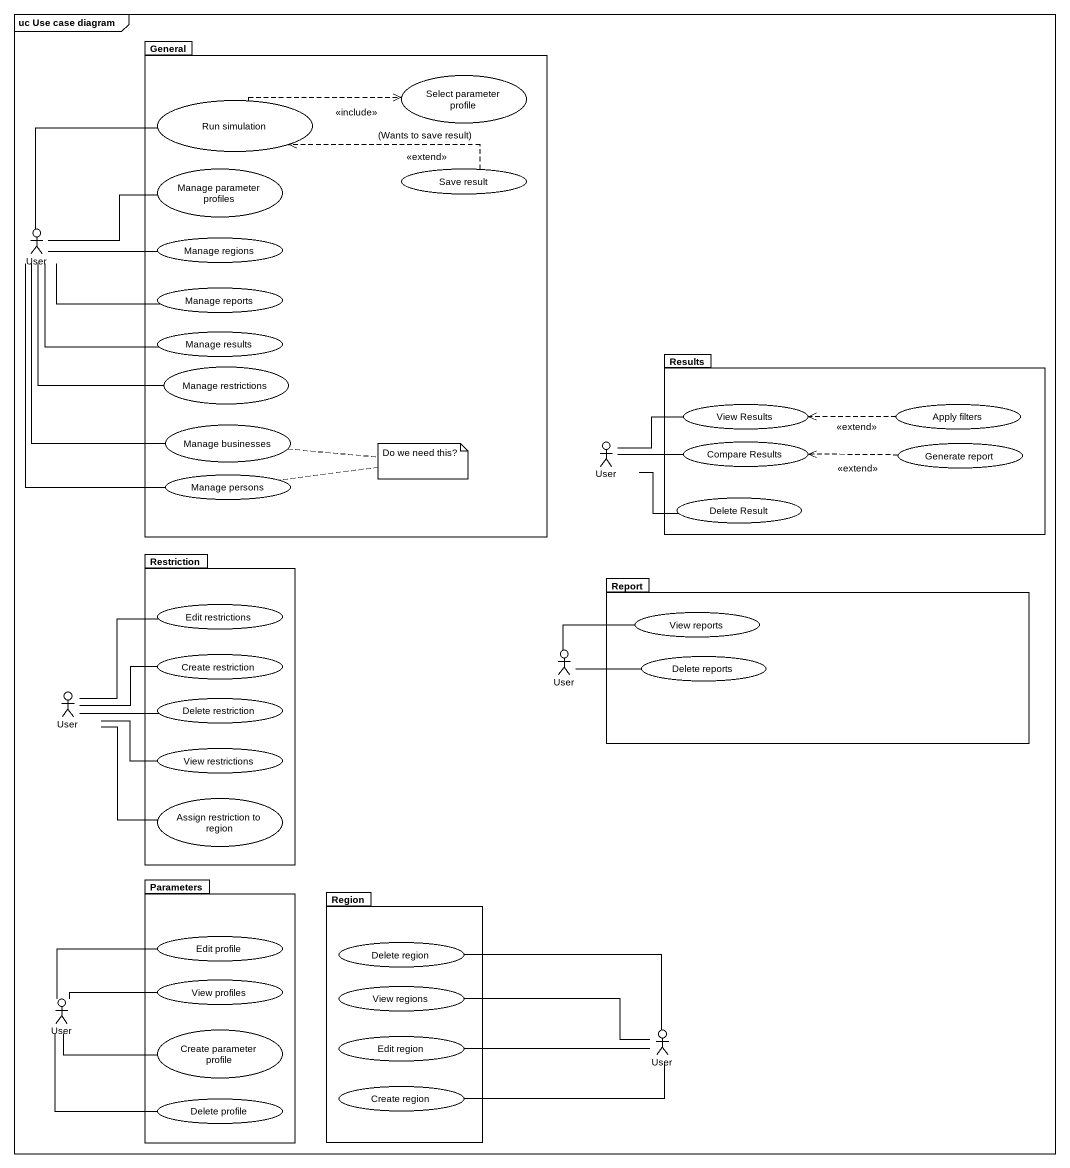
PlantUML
@startuml
mainframe uc Use case diagram
package General {
  usecase "Select parameter profile" as Select_parameter_profile
  usecase "Run simulation" as Run_simulation
  usecase "Manage parameter profiles" as Manage_parameter_profiles
  usecase "Save result" as Save_result
  usecase "Manage regions" as Manage_regions
  usecase "Manage reports" as Manage_reports
  usecase "Manage results" as Manage_results
  usecase "Manage restrictions" as Manage_restrictions
  usecase "Manage businesses" as Manage_businesses
  usecase "Manage persons" as Manage_persons
}
actor User
package Results {
  usecase "View Results" as View_Results
  usecase "Apply filters" as Apply_filters
  usecase "Compare Results" as Compare_Results
  usecase "Generate report" as Generate_report
  usecase "Delete Result" as Delete_Result
}
actor "User" as User_2
package Restriction {
  usecase "Edit restrictions" as Edit_restrictions
  usecase "Create restriction" as Create_restriction
  usecase "Delete restriction" as Delete_restriction
  usecase "View restrictions" as View_restrictions
  usecase "Assign restriction to region" as Assign_restriction_to_region
}
package Report {
  usecase "View reports" as View_reports
  usecase "Delete reports" as Delete_reports
}
actor "User" as User_3
actor "User" as User_4
package Parameters {
  usecase "Edit profile" as Edit_profile
  usecase "View profiles" as View_profiles
  usecase "Create parameter profile" as Create_parameter_profile
  usecase "Delete profile" as Delete_profile
}
package Region {
  usecase "Delete region" as Delete_region
  usecase "View regions" as View_regions
  usecase "Edit region" as Edit_region
  usecase "Create region" as Create_region
}
actor "User" as User_5
actor "User" as User_6
Run_simulation .right.> Select_parameter_profile : <<include>>
Save_result .left.> Run_simulation : (Wants to save result)\n<<extend>>
User -up- Run_simulation
User -right- Manage_parameter_profiles
User -right- Manage_regions
User -right- Manage_reports
User -right- Manage_results
User -- Manage_restrictions
User -- Manage_businesses
User -- Manage_persons
Apply_filters .left.> View_Results : <<extend>>
User_2 -right- View_Results
User_2 -right- Compare_Results
User_2 -right- Delete_Result
Generate_report .left.> Compare_Results : <<extend>>
User_3 -right- View_reports
User_3 -right- Delete_reports
User_4 -up- Edit_restrictions
User_4 -right- Create_restriction
User_4 -right- Delete_restriction
User_4 -right- View_restrictions
User_4 -- Assign_restriction_to_region
User_5 -right- Edit_profile
User_5 -right- View_profiles
User_5 -right- Create_parameter_profile
User_5 -right- Delete_profile
User_6 -left- Delete_region
User_6 -left- View_regions
User_6 -left- Edit_region
User_6 -left- Create_region
note as N1
  Do we need this?
end note
N1 .. Manage_businesses
N1 .. Manage_persons
@enduml
